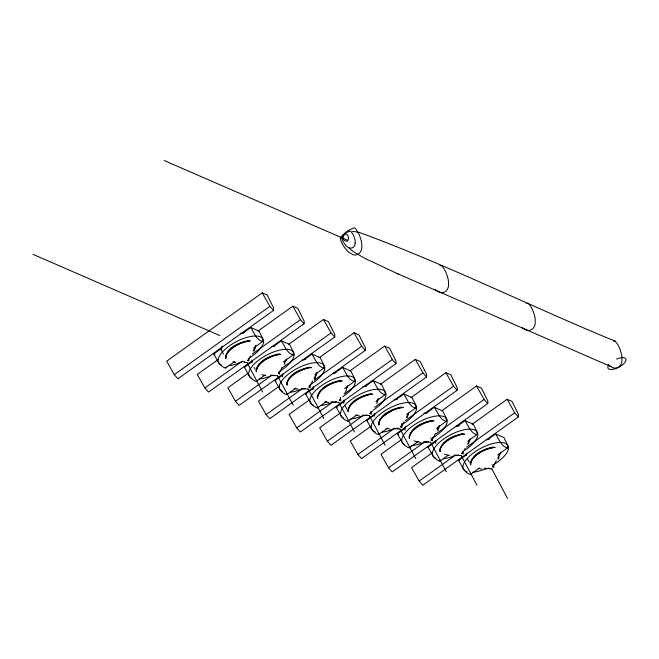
<?xml version="1.0" encoding="UTF-8"?>
<svg xmlns="http://www.w3.org/2000/svg" width="659" height="659" viewBox="0 0 659 659"><rect width="100%" height="100%" fill="white"/><g stroke="black" fill="none" stroke-linecap="round" stroke-linejoin="round"><path stroke-width="0.99" d="M273.477 310.455L273.609 307.975L267.159 295.001L262.233 292.86L166.653 361.181L174.256 374.65L177.905 378.777L273.477 310.455L269.836 306.328L262.233 292.86M218.038 359.633L197.263 374.485L204.875 387.953L208.516 392.08L304.087 323.758L304.219 321.279L297.769 308.305L292.843 306.163L257.933 331.115M247.825 373.529L227.874 387.789L235.485 401.257L239.126 405.384L334.706 337.062L334.83 334.583L328.38 321.608L323.454 319.467L288.543 344.418M279.268 386.24L258.485 401.092L266.096 414.56L269.737 418.687L365.317 350.366L365.44 347.886L358.99 334.912L354.064 332.77L319.162 357.722M309.046 400.137L289.103 414.396L296.707 427.864L300.347 431.991L395.927 363.669L396.059 361.19L389.601 348.216L384.675 346.074L349.772 371.025M340.489 412.847L319.714 427.699L327.317 441.168L330.958 445.295L426.538 376.973L426.67 374.493L420.211 361.519L415.285 359.377L380.383 384.329M371.099 426.151L350.324 441.003L357.928 454.471L361.577 458.598L457.148 390.276L457.28 387.797L450.83 374.823L445.896 372.681L410.994 397.632M400.878 440.047L380.935 454.306L388.538 467.775L392.187 471.902L487.759 403.58L487.891 401.1L481.441 388.126L476.506 385.985L441.604 410.936M432.32 452.758L411.546 467.61L419.157 481.078L422.798 485.205L518.369 416.892L518.501 414.404L512.051 401.43L507.125 399.288L472.215 424.239M340.439 397.723L340.39 398.3M226.045 366.874L225.617 368.027C219.282 366.635 216.926 358.834 213.714 353.99L221.951 348.109M287.266 393.481L286.838 394.634C280.503 393.242 278.147 385.441 274.943 380.597L283.172 374.716M317.877 406.784L317.449 407.937C311.122 406.545 308.758 398.744 305.554 393.901L313.783 388.019M348.487 420.088L348.059 421.241C341.733 419.849 339.377 412.048 336.164 407.213L344.393 401.323M379.098 433.391L378.67 434.545C372.343 433.152 369.987 425.352 366.775 420.516L375.004 414.626M409.709 446.695L409.28 447.848C402.954 446.456 400.598 438.655 397.385 433.82L405.614 427.93M440.327 459.998L439.899 461.16C433.564 459.76 431.208 451.959 427.996 447.123L436.233 441.233M470.938 473.302L470.51 474.464C464.175 473.063 461.819 465.27 458.606 460.427L466.844 454.537M432.255 437.922L431.357 439.85M279.169 371.692L279.07 372.244M371.009 411.603L370.729 412.641M493.451 464.817L492.578 466.457M254.407 348.578A16.813 6.862 -28 0 0 255.033 347.598L255.725 345.613M378.167 398.827L377.409 400.59M437.354 429.882L439.396 425.434M309.738 385.276L309.392 386.232M462.799 451.802L462.313 452.922M248.459 358.941L248.171 359.625M401.512 425.459L400.927 426.447M255.264 347.499L254.102 351.041M316.485 374.106L314.541 379.592M346.181 390.285L347.095 387.41M376.791 403.588L377.706 400.713M408.316 414.017L407.163 417.559M438.935 427.32L437.774 430.862M469.546 440.624L468.384 444.166M253.229 350.918L255.832 345.744M346.239 388.489A16.813 6.862 -28 0 0 346.865 387.508L347.664 385.655M500.725 452.173L499.926 454.026A16.813 6.862 -28 0 1 499.3 455.007M284.713 364.345L284.952 363.677M499.234 456.802L498.212 459.414M345.151 392.896L345.942 390.952M340.217 399.107L339.698 399.84M408.02 413.893L408.564 413.168L408.086 414.116A16.813 6.862 -28 0 1 407.46 415.096M248.221 360.316L250.494 356.041M278.831 373.62L282.019 367.64M284.301 363.364L286.121 359.954L284.96 361.552M309.442 386.924L312.63 380.943M313.997 378.381L316.732 373.258L316.188 373.983M401.273 426.834L404.008 421.711M406.29 417.435L408.564 413.168M431.884 440.138L435.533 433.301M462.494 453.441L465.229 448.318M467.511 444.042L469.793 439.775L469.249 440.5M493.113 466.745L496.301 460.765M497.669 458.203L500.403 453.079L499.242 454.685M278.897 372.73L278.477 373.233M346.181 388.159L347.342 386.561M438.021 428.078L439.182 426.472M254.967 347.375L255.511 346.65M370.613 412.839L369.938 413.3M253.6 348.026L263.023 341.173L262.06 337.227L259.003 331.098L250.758 327.515L242.528 333.396M252.562 361.412L244.324 367.294C247.537 372.137 249.893 379.938 256.227 381.33L256.59 380.96M283.395 361.915L293.634 354.476L292.67 350.53L289.614 344.402L281.368 340.818L273.139 346.7M314.829 374.633L324.244 367.78L323.281 363.834L320.225 357.705L311.987 354.122L303.75 360.003M344.616 388.522L354.855 381.083L353.891 377.137L350.835 371.009L342.598 367.425L334.36 373.307M376.05 401.24L385.466 394.387L384.502 390.441L381.446 384.312L373.208 380.729L364.979 386.611M406.661 414.544L416.076 407.69L415.112 403.745L412.056 397.616L403.819 394.033L395.589 399.914M436.447 428.432L446.687 420.994L445.731 417.048L442.675 410.919L434.429 407.336L426.2 413.218M467.882 441.151L477.305 434.297L476.342 430.352L473.286 424.223L465.04 420.64L456.811 426.521M497.677 455.039L507.916 447.601L506.952 443.655L503.896 437.527L495.65 433.943L487.421 439.825M280.388 371.602L280.833 371.149M372.228 411.513L372.673 411.059M174.256 374.65L269.836 306.328M225.617 368.027L234.67 361.56M204.875 387.953L242.273 361.223M252.24 354.089L300.446 319.64L292.843 306.163M256.227 381.33L265.28 374.864M235.485 401.257L272.052 375.119M282.027 367.994L331.057 332.943L323.454 319.467M286.838 394.634L295.891 388.167M266.096 414.56L301.83 389.016M314.302 380.103L361.667 346.247L354.064 332.77M317.449 407.937L326.502 401.471M296.707 427.864L332.441 402.319M344.08 394L392.278 359.55L384.675 346.074M348.059 421.241L357.112 414.775M327.317 441.168L363.051 415.623M374.691 407.303L422.897 372.854L415.285 359.377M378.67 434.545L387.731 428.078M357.928 454.471L393.67 428.927M405.301 420.615L453.507 386.158L445.896 372.681M409.28 447.848L418.341 441.382M388.538 467.775L425.113 441.637M435.912 433.919L484.118 399.461L476.506 385.985M439.899 461.16L448.128 455.27M419.157 481.078L454.891 455.534M466.523 447.222L514.728 412.765L507.125 399.288M470.51 474.464L479.563 467.989M462.148 453.054L461.564 453.235M398.201 427.996L395.227 428.943M243.995 361.931L244.563 361.717M336.403 401.628L333.372 402.468M367.014 414.931L363.982 415.771M428.235 441.538L425.838 442.247M489.456 468.145L485.255 469.117M274.605 375.235L272.785 375.729M305.216 388.538L303.395 389.032M458.277 455.056L455.814 455.682M439.825 265.734L440.813 265.577A2.644 2.298 -66.5 0 1 441.645 265.766C445.212 269.333 447.024 274.614 448.202 279.465A20.289 17.612 -66.5 0 1 448.474 283.7C449.389 289.771 443.375 295.471 437.79 291.336A20.289 17.612 -66.5 0 1 435.228 289.647M526.557 303.42L527.546 303.272A2.644 2.298 -66.5 0 1 528.378 303.461C531.945 307.028 533.757 312.308 534.935 317.16A20.289 17.612 -66.5 0 1 535.207 321.394C536.121 327.465 530.108 333.166 524.523 329.03A20.289 17.612 -66.5 0 1 522.562 327.811M248.484 340.522C239.555 342.367 225.526 347.804 225.74 358.381M279.095 353.834C269.959 355.679 257.661 360.704 255.989 370.902M309.705 367.137C300.57 368.982 288.271 374.007 286.599 384.205M340.324 380.441C331.18 382.286 318.882 387.311 317.218 397.509M370.935 393.744C361.799 395.589 349.492 400.614 347.828 410.812M401.545 407.048C392.616 408.885 378.587 414.322 378.793 424.898C378.068 420.187 382.698 416.455 386.223 414.124A16.813 6.862 -28 0 1 403.259 407.501M432.156 420.351C423.02 422.197 410.722 427.221 409.05 437.419M462.766 433.655C453.631 435.5 441.332 440.525 439.66 450.723M493.377 446.959C484.241 448.804 471.943 453.829 470.271 464.027M613.636 341.032L614.279 340.967A2.644 2.298 -66.5 0 1 615.111 341.156C618.677 344.723 620.49 350.003 621.668 354.847A20.289 17.612 -66.5 0 1 621.939 359.089C622.854 365.16 616.84 370.86 611.255 366.725L398.398 274.086L364.847 258.369L353.784 251.919L348.908 248.105M262.661 341.551C256.326 340.151 253.97 332.358 250.758 327.515M293.271 354.855C286.937 353.455 284.581 345.662 281.368 340.818M323.882 368.159C317.547 366.758 315.191 358.966 311.987 354.122M354.493 381.462C348.166 380.062 345.802 372.269 342.598 367.425M385.103 394.766C378.777 393.365 376.421 385.573 373.208 380.729M415.714 408.069C409.387 406.669 407.031 398.876 403.819 394.033M446.332 421.373C439.998 419.972 437.642 412.18 434.429 407.336M476.943 434.676C470.608 433.276 468.252 425.483 465.04 420.64M507.554 447.98C501.219 446.58 498.863 438.787 495.65 433.943M244.069 362.351L246.968 362.499M277.579 375.803L270.849 375.202M308.19 389.107L301.46 388.505M338.8 402.41L331.115 401.693M369.411 415.714L362.689 415.112M400.029 429.017L393.299 428.416M430.64 442.321L423.91 441.719M461.251 455.624L454.521 455.023M491.861 468.928L484.176 468.211M250.008 340.991C240.494 342.029 226.877 347.738 225.765 358.323M280.627 354.295C271.104 355.333 257.488 361.041 256.376 371.627M311.237 367.598L308.577 367.656L304.367 369.04A16.813 6.862 -28 0 0 287.019 385.037M341.848 380.902C332.325 381.94 318.709 387.649 317.597 398.234M372.459 394.206L369.798 394.263L365.597 395.647A16.813 6.862 -28 0 0 348.249 411.644M403.069 407.509C396.982 407.666 391.009 410.45 386.223 414.124A16.813 6.862 -28 0 0 378.859 424.948M433.68 420.813C424.165 421.851 410.549 427.559 409.437 438.144M464.29 434.116L461.638 434.174L457.428 435.558A16.813 6.862 -28 0 0 440.08 451.555M494.901 447.42C485.386 448.458 471.77 454.166 470.658 464.752M352.491 231.4L358.084 232.116M298.156 389.247L294.276 388.522M328.767 402.55L324.887 401.825M359.377 415.854L355.506 415.129M389.988 429.166L386.116 428.432M420.599 442.469L413.877 440.904M481.828 469.076L477.948 468.343M235.79 362.491L233.055 361.906M265.775 375.663L261.771 374.658M449.446 455.484L444.487 454.208M359.064 232.33C446.118 264.218 529.375 305.916 615.111 341.156M164.182 160.532L347.326 240.131M32.95 254.341L219.875 335.579M247.413 360.349L248.913 361L248.789 359.04M308.634 386.957L310.142 387.607L310.01 385.647M339.253 400.26L340.752 400.911L340.555 397.962M369.864 413.564L371.363 414.214L371.165 411.274M400.474 426.867L401.974 427.518L401.718 423.589M431.085 440.171L432.584 440.822L432.395 437.881M461.695 453.474L463.195 454.125L463.005 451.184M492.306 466.778L493.813 467.429L493.616 464.488M213.714 353.99L214.743 354.443M244.324 367.294L244.843 367.524M274.943 380.597L275.973 381.05M305.554 393.901L306.064 394.131M336.164 407.213L337.194 407.657M366.775 420.516L367.285 420.739M397.385 433.82L398.415 434.265M427.996 447.123L428.515 447.346M458.606 460.427L459.125 460.649M397.048 273.477L398.398 274.086M514.728 412.765L518.369 416.892M484.118 399.461L487.759 403.58M453.507 386.158L457.148 390.276M422.897 372.854L426.538 376.973M392.278 359.55L395.927 363.669M361.667 346.247L365.317 350.366M331.057 332.943L334.706 337.062M300.446 319.64L304.087 323.758M467.412 458.738L469.29 462.256M344.962 405.524L346.848 409.041M254.069 367.368L255.008 369.131M221.581 350.555L223.459 354.064M491.787 468.788L507.57 498.468M461.176 455.484L476.959 485.164M430.558 442.173L446.341 471.86M399.947 428.869L415.73 458.557M369.337 415.565L385.12 445.253M338.726 402.262L354.509 431.95M308.115 388.958L323.898 418.646M277.505 375.655L293.288 405.343M246.894 362.351L262.677 392.039M440.047 451.448C440.599 441.942 452.329 436.917 460.46 434.676A16.813 6.862 -28 0 1 464.48 434.108M348.216 411.537C348.759 402.031 360.498 397.006 368.628 394.766A16.813 6.862 -28 0 1 372.648 394.197M286.986 384.93C287.538 375.424 299.268 370.399 307.407 368.159A16.813 6.862 -28 0 1 311.427 367.59M279.4 372.343L279.531 374.304M611.255 366.725A20.289 17.612 -66.5 0 1 608.109 364.542M616.684 359.106A10.091 4.119 -28 0 1 625.968 360.366A10.091 4.119 -28 0 1 614.204 369.065A10.091 4.119 -28 0 1 608.817 364.921M221.136 364.995A25.223 10.297 -28 0 1 230.288 345.275A25.223 10.297 -28 0 1 261.499 337.392A25.223 10.297 -28 0 1 249.374 357.87M243.08 361.313A25.223 10.297 -28 0 1 229.044 365.671M251.746 378.299A25.223 10.297 -28 0 1 260.42 358.908A25.223 10.297 -28 0 1 291.64 350.415A25.223 10.297 -28 0 1 281.475 370.21M270.445 376.034A25.223 10.297 -28 0 1 259.654 378.974M282.357 391.603A25.223 10.297 -28 0 1 291.509 371.882A25.223 10.297 -28 0 1 322.729 364.007A25.223 10.297 -28 0 1 310.603 384.477M302.679 388.662A25.223 10.297 -28 0 1 290.265 392.278M312.967 404.914A25.223 10.297 -28 0 1 321.641 385.515A25.223 10.297 -28 0 1 352.862 377.022A25.223 10.297 -28 0 1 342.696 396.817M331.666 402.641A25.223 10.297 -28 0 1 320.875 405.582M343.578 418.218A25.223 10.297 -28 0 1 352.252 398.819A25.223 10.297 -28 0 1 383.472 390.326A25.223 10.297 -28 0 1 373.307 410.12M362.277 415.944A25.223 10.297 -28 0 1 350.127 419.017M375.062 431.834A25.223 10.297 -28 0 1 382.393 412.46A25.223 10.297 -28 0 1 414.33 403.769A25.223 10.297 -28 0 1 402.435 424.388M394.519 428.572A25.223 10.297 -28 0 1 382.096 432.189M404.799 444.825A25.223 10.297 -28 0 1 413.959 425.096A25.223 10.297 -28 0 1 445.171 417.221A25.223 10.297 -28 0 1 433.045 437.691M425.129 441.876A25.223 10.297 -28 0 1 411.348 445.624M435.418 458.129A25.223 10.297 -28 0 1 444.092 438.729A25.223 10.297 -28 0 1 475.304 430.236A25.223 10.297 -28 0 1 465.147 450.031M454.117 455.855A25.223 10.297 -28 0 1 443.326 458.796M221.391 350.168A16.813 6.862 -28 0 1 221.984 346.173M240.23 333.561A16.813 6.862 -28 0 1 244.209 332.721M225.798 358.422A16.813 6.862 -28 0 1 233.162 347.606A16.813 6.862 -28 0 1 250.198 340.983M251.853 363.002A16.813 6.862 -28 0 1 252.282 360.127M271.879 346.585A16.813 6.862 -28 0 1 274.819 346.024M286.443 359.048A16.813 6.862 -28 0 1 285.017 361.882M256.409 371.725A16.813 6.862 -28 0 1 263.773 360.91A16.813 6.862 -28 0 1 280.816 354.287M282.612 376.775A16.813 6.862 -28 0 1 282.653 374.065M302.489 359.888A16.813 6.862 -28 0 1 305.43 359.328M317.053 372.351A16.813 6.862 -28 0 1 315.628 375.185M313.074 389.609A16.813 6.862 -28 0 1 313.503 386.734M333.1 373.192A16.813 6.862 -28 0 1 336.041 372.632M317.63 398.341A16.813 6.862 -28 0 1 325.002 387.517A16.813 6.862 -28 0 1 342.037 380.894M343.833 403.39A16.813 6.862 -28 0 1 344.113 400.038M362.672 386.775A16.813 6.862 -28 0 1 366.659 385.935M378.274 398.959A16.813 6.862 -28 0 1 376.849 401.792M374.304 416.216A16.813 6.862 -28 0 1 374.724 413.341M394.321 399.799A16.813 6.862 -28 0 1 397.27 399.239M405.063 429.998A16.813 6.862 -28 0 1 405.334 426.645M423.894 413.382A16.813 6.862 -28 0 1 427.88 412.542M430.698 437.988A2.249 0.914 -28 0 1 430.838 438.054M439.495 425.566A16.813 6.862 -28 0 1 438.07 428.399M409.47 438.251A16.813 6.862 -28 0 1 416.834 427.427A16.813 6.862 -28 0 1 433.869 420.804M435.673 443.301A16.813 6.862 -28 0 1 435.714 440.583M455.55 426.406A16.813 6.862 -28 0 1 459.397 425.755M470.106 438.869A16.813 6.862 -28 0 1 469.307 440.723M466.893 471.753A25.223 10.297 -28 0 1 474.233 452.371A25.223 10.297 -28 0 1 506.161 443.68A25.223 10.297 -28 0 1 494.275 464.298M484.727 469.167A25.223 10.297 -28 0 1 472.577 472.231M466.07 455.616A16.813 6.862 -28 0 1 466.564 453.26M486.161 439.71A16.813 6.862 -28 0 1 489.102 439.149M491.919 464.595A2.249 0.914 -28 0 1 492.067 464.661M470.691 464.859A16.813 6.862 -28 0 1 478.055 454.035A16.813 6.862 -28 0 1 495.098 447.412M340.299 238.517C341.304 243.41 344.484 247.883 347.911 251.458A20.289 17.612 -66.5 0 0 351.058 253.641C356.643 257.776 362.656 252.076 361.742 246.013A20.289 17.612 -66.5 0 0 361.47 241.771C360.292 236.919 358.48 231.638 354.913 228.072A2.644 2.298 -66.5 0 0 354.081 227.882C348.891 229.596 343.907 233.278 340.522 237.569A2.644 2.298 -66.5 0 0 340.299 238.517M348.677 238.303L347.721 240.873A1.582 1.376 -66.5 0 1 347.326 241.128C338.125 241.359 346.42 227.429 348.677 238.303M355.119 243.113C355.349 246.713 351.634 249.58 348.413 247.413A12.019 10.437 -66.5 0 1 346.14 245.881L343.347 242.15L341.659 237.981A2.381 2.068 -66.5 0 1 341.84 237.034L344.608 233.887A23.806 20.668 -66.5 0 1 346.758 232.372L350.11 231.12A2.381 2.068 -66.5 0 1 350.926 231.358L353.381 234.975L354.995 239.555A11.936 10.363 -66.5 0 1 355.119 243.113"/></g></svg>
